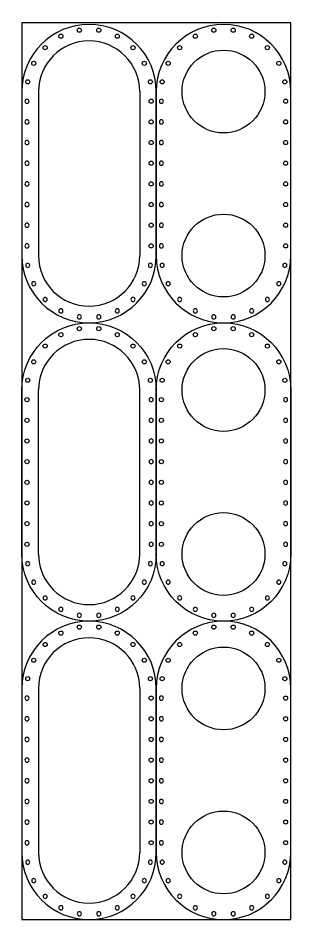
# Model space of a CAD drawing. Header units: inches. Extents: x 38373 to 44206, y 8131 to 13191.
# Drawn here: x 42686 to 44206, y 8131 to 13191 of the extents above; entities that cross this region are included whole.
import ezdxf

# ---------------------------------------------------------------- set-up
doc = ezdxf.new("R2010")
doc.units = ezdxf.units.IN
doc.header["$LTSCALE"] = 40
doc.header["$MEASUREMENT"] = 0

# ---------------------------------------------------------------- blocks, each defined once
blk = doc.blocks.new('*U43')
blk.add_circle((0, 0), 11.5)
blk = doc.blocks.new('*U44')
at = {"color": 0, "linetype": 'ByBlock', "lineweight": -2, "transparency": 16777216}
for p, rotation in [((39234.9, 11381.2), 107.9999999999998), ((39341.9, 11398.1), 89.99999999999984), ((39448.8, 11381.2), 71.99999999999984), ((39138.5, 11332), 125.9999999999998), ((39545.3, 11332), 53.99999999999989), ((39061.9, 11255.4), 143.9999999999997), ((39621.9, 11255.4), 35.99999999999994), ((39012.8, 11159), 161.9999999999997), ((39671, 11159), 17.99999999999999)]:
    blk.add_blockref('*U43', p, dxfattribs=dict(at, rotation=rotation))
blk.add_blockref('*U43', (39688, 11052), dxfattribs=at)
blk = doc.blocks.new('*U45')
blk.add_circle((0, 0), 11.5)
blk = doc.blocks.new('*U46')
at = {"color": 0, "linetype": 'ByBlock', "lineweight": -2, "transparency": 16777216}
for p, rotation in [((39234.9, 11381.2), 107.9999999999998), ((39341.9, 11398.1), 89.99999999999984), ((39448.8, 11381.2), 71.99999999999984), ((39138.5, 11332), 125.9999999999998), ((39545.3, 11332), 53.99999999999989), ((39061.9, 11255.4), 143.9999999999997), ((39621.9, 11255.4), 35.99999999999994), ((39012.8, 11159), 161.9999999999997), ((39671, 11159), 17.99999999999999)]:
    blk.add_blockref('*U45', p, dxfattribs=dict(at, rotation=rotation))
blk.add_blockref('*U45', (39688, 11052), dxfattribs=at)
blk = doc.blocks.new('*U47')
blk.add_circle((0, 0), 11.5)
blk = doc.blocks.new('*U48')
at = {"color": 0, "linetype": 'ByBlock', "lineweight": -2, "transparency": 16777216, "rotation": 270}
for p in [(39731.6, 8221), (39731.6, 8105.8), (39731.6, 7990.6), (39731.6, 7875.4), (39731.6, 7760.2), (39731.6, 7645), (39731.6, 7529.8), (39731.6, 7414.6)]:
    blk.add_blockref('*U47', p, dxfattribs=at)
blk = doc.blocks.new('*U49')
blk.add_circle((0, 0), 11.5)
blk = doc.blocks.new('*U50')
at = {"color": 0, "linetype": 'ByBlock', "lineweight": -2, "transparency": 16777216, "rotation": 270}
for p in [(39688, 10998), (39688, 10882.8), (39688, 10767.6), (39688, 10652.4), (39688, 10537.2), (39688, 10422), (39688, 10306.8), (39688, 10191.6)]:
    blk.add_blockref('*U49', p, dxfattribs=at)
blk = doc.blocks.new('*U51')
blk.add_circle((0, 0), 11.5)
blk = doc.blocks.new('*U52')
at = {"color": 0, "linetype": 'ByBlock', "lineweight": -2, "transparency": 16777216}
for p, rotation in [((39234.9, 11381.2), 107.9999999999998), ((39341.9, 11398.1), 89.99999999999984), ((39448.8, 11381.2), 71.99999999999984), ((39138.5, 11332), 125.9999999999998), ((39545.3, 11332), 53.99999999999989), ((39061.9, 11255.4), 143.9999999999997), ((39621.9, 11255.4), 35.99999999999994), ((39012.8, 11159), 161.9999999999997), ((39671, 11159), 17.99999999999999)]:
    blk.add_blockref('*U51', p, dxfattribs=dict(at, rotation=rotation))
blk.add_blockref('*U51', (39688, 11052), dxfattribs=at)
blk = doc.blocks.new('*U53')
blk.add_circle((0, 0), 11.5)
blk = doc.blocks.new('*U54')
at = {"color": 0, "linetype": 'ByBlock', "lineweight": -2, "transparency": 16777216}
for p, rotation in [((39234.9, 11381.2), 107.9999999999998), ((39341.9, 11398.1), 89.99999999999984), ((39448.8, 11381.2), 71.99999999999984), ((39138.5, 11332), 125.9999999999998), ((39545.3, 11332), 53.99999999999989), ((39061.9, 11255.4), 143.9999999999997), ((39621.9, 11255.4), 35.99999999999994), ((39012.8, 11159), 161.9999999999997), ((39671, 11159), 17.99999999999999)]:
    blk.add_blockref('*U53', p, dxfattribs=dict(at, rotation=rotation))
blk.add_blockref('*U53', (39688, 11052), dxfattribs=at)
blk = doc.blocks.new('*U55')
blk.add_circle((0, 0), 11.5)
blk = doc.blocks.new('*U56')
at = {"color": 0, "linetype": 'ByBlock', "lineweight": -2, "transparency": 16777216, "rotation": 270}
for p in [(40917.7, 8221), (40917.7, 8105.8), (40917.7, 7990.6), (40917.7, 7875.4), (40917.7, 7760.2), (40917.7, 7645), (40917.7, 7529.8), (40917.7, 7414.6)]:
    blk.add_blockref('*U55', p, dxfattribs=at)
blk = doc.blocks.new('*U57')
blk.add_circle((0, 0), 11.5)
blk = doc.blocks.new('*U58')
at = {"color": 0, "linetype": 'ByBlock', "lineweight": -2, "transparency": 16777216, "rotation": 270}
for p in [(39688, 10998), (39688, 10882.8), (39688, 10767.6), (39688, 10652.4), (39688, 10537.2), (39688, 10422), (39688, 10306.8), (39688, 10191.6)]:
    blk.add_blockref('*U57', p, dxfattribs=at)
blk = doc.blocks.new('*U73')
blk.add_circle((0, 0), 11.5)
blk = doc.blocks.new('*U74')
at = {"color": 0, "linetype": 'ByBlock', "lineweight": -2, "transparency": 16777216}
for p, rotation in [((39234.9, 11381.2), 107.9999999999998), ((39341.9, 11398.1), 89.99999999999984), ((39448.8, 11381.2), 71.99999999999984), ((39138.5, 11332), 125.9999999999998), ((39545.3, 11332), 53.99999999999989), ((39061.9, 11255.4), 143.9999999999997), ((39621.9, 11255.4), 35.99999999999994), ((39012.8, 11159), 161.9999999999997), ((39671, 11159), 17.99999999999999)]:
    blk.add_blockref('*U73', p, dxfattribs=dict(at, rotation=rotation))
blk.add_blockref('*U73', (39688, 11052), dxfattribs=at)
blk = doc.blocks.new('*U59')
blk.add_circle((0, 0), 11.5)
blk = doc.blocks.new('*U60')
at = {"color": 0, "linetype": 'ByBlock', "lineweight": -2, "transparency": 16777216}
for p, rotation in [((39234.9, 11381.2), 107.9999999999998), ((39341.9, 11398.1), 89.99999999999984), ((39448.8, 11381.2), 71.99999999999984), ((39138.5, 11332), 125.9999999999998), ((39545.3, 11332), 53.99999999999989), ((39061.9, 11255.4), 143.9999999999997), ((39621.9, 11255.4), 35.99999999999994), ((39012.8, 11159), 161.9999999999997), ((39671, 11159), 17.99999999999999)]:
    blk.add_blockref('*U59', p, dxfattribs=dict(at, rotation=rotation))
blk.add_blockref('*U59', (39688, 11052), dxfattribs=at)
blk = doc.blocks.new('*U61')
blk.add_circle((0, 0), 11.5)
blk = doc.blocks.new('*U62')
at = {"color": 0, "linetype": 'ByBlock', "lineweight": -2, "transparency": 16777216, "rotation": 270}
for p in [(39731.6, 8221), (39731.6, 8105.8), (39731.6, 7990.6), (39731.6, 7875.4), (39731.6, 7760.2), (39731.6, 7645), (39731.6, 7529.8), (39731.6, 7414.6)]:
    blk.add_blockref('*U61', p, dxfattribs=at)
blk = doc.blocks.new('*U63')
blk.add_circle((0, 0), 11.5)
blk = doc.blocks.new('*U64')
at = {"color": 0, "linetype": 'ByBlock', "lineweight": -2, "transparency": 16777216, "rotation": 270}
for p in [(39688, 10998), (39688, 10882.8), (39688, 10767.6), (39688, 10652.4), (39688, 10537.2), (39688, 10422), (39688, 10306.8), (39688, 10191.6)]:
    blk.add_blockref('*U63', p, dxfattribs=at)
blk = doc.blocks.new('*U65')
blk.add_circle((0, 0), 11.5)
blk = doc.blocks.new('*U66')
at = {"color": 0, "linetype": 'ByBlock', "lineweight": -2, "transparency": 16777216}
for p, rotation in [((39234.9, 11381.2), 107.9999999999998), ((39341.9, 11398.1), 89.99999999999984), ((39448.8, 11381.2), 71.99999999999984), ((39138.5, 11332), 125.9999999999998), ((39545.3, 11332), 53.99999999999989), ((39061.9, 11255.4), 143.9999999999997), ((39621.9, 11255.4), 35.99999999999994), ((39012.8, 11159), 161.9999999999997), ((39671, 11159), 17.99999999999999)]:
    blk.add_blockref('*U65', p, dxfattribs=dict(at, rotation=rotation))
blk.add_blockref('*U65', (39688, 11052), dxfattribs=at)
blk = doc.blocks.new('*U67')
blk.add_circle((0, 0), 11.5)
blk = doc.blocks.new('*U68')
at = {"color": 0, "linetype": 'ByBlock', "lineweight": -2, "transparency": 16777216}
for p, rotation in [((39234.9, 11381.2), 107.9999999999998), ((39341.9, 11398.1), 89.99999999999984), ((39448.8, 11381.2), 71.99999999999984), ((39138.5, 11332), 125.9999999999998), ((39545.3, 11332), 53.99999999999989), ((39061.9, 11255.4), 143.9999999999997), ((39621.9, 11255.4), 35.99999999999994), ((39012.8, 11159), 161.9999999999997), ((39671, 11159), 17.99999999999999)]:
    blk.add_blockref('*U67', p, dxfattribs=dict(at, rotation=rotation))
blk.add_blockref('*U67', (39688, 11052), dxfattribs=at)
blk = doc.blocks.new('*U69')
blk.add_circle((0, 0), 11.5)
blk = doc.blocks.new('*U70')
at = {"color": 0, "linetype": 'ByBlock', "lineweight": -2, "transparency": 16777216, "rotation": 270}
for p in [(40917.7, 8221), (40917.7, 8105.8), (40917.7, 7990.6), (40917.7, 7875.4), (40917.7, 7760.2), (40917.7, 7645), (40917.7, 7529.8), (40917.7, 7414.6)]:
    blk.add_blockref('*U69', p, dxfattribs=at)
blk = doc.blocks.new('*U71')
blk.add_circle((0, 0), 11.5)
blk = doc.blocks.new('*U72')
at = {"color": 0, "linetype": 'ByBlock', "lineweight": -2, "transparency": 16777216, "rotation": 270}
for p in [(39688, 10998), (39688, 10882.8), (39688, 10767.6), (39688, 10652.4), (39688, 10537.2), (39688, 10422), (39688, 10306.8), (39688, 10191.6)]:
    blk.add_blockref('*U71', p, dxfattribs=at)
blk = doc.blocks.new('*U89')
blk.add_circle((0, 0), 11.5)
blk = doc.blocks.new('*U90')
at = {"color": 0, "linetype": 'ByBlock', "lineweight": -2, "transparency": 16777216}
for p, rotation in [((39234.9, 11381.2), 107.9999999999998), ((39341.9, 11398.1), 89.99999999999984), ((39448.8, 11381.2), 71.99999999999984), ((39138.5, 11332), 125.9999999999998), ((39545.3, 11332), 53.99999999999989), ((39061.9, 11255.4), 143.9999999999997), ((39621.9, 11255.4), 35.99999999999994), ((39012.8, 11159), 161.9999999999997), ((39671, 11159), 17.99999999999999)]:
    blk.add_blockref('*U89', p, dxfattribs=dict(at, rotation=rotation))
blk.add_blockref('*U89', (39688, 11052), dxfattribs=at)
blk = doc.blocks.new('*U75')
blk.add_circle((0, 0), 11.5)
blk = doc.blocks.new('*U76')
at = {"color": 0, "linetype": 'ByBlock', "lineweight": -2, "transparency": 16777216}
for p, rotation in [((39234.9, 11381.2), 107.9999999999998), ((39341.9, 11398.1), 89.99999999999984), ((39448.8, 11381.2), 71.99999999999984), ((39138.5, 11332), 125.9999999999998), ((39545.3, 11332), 53.99999999999989), ((39061.9, 11255.4), 143.9999999999997), ((39621.9, 11255.4), 35.99999999999994), ((39012.8, 11159), 161.9999999999997), ((39671, 11159), 17.99999999999999)]:
    blk.add_blockref('*U75', p, dxfattribs=dict(at, rotation=rotation))
blk.add_blockref('*U75', (39688, 11052), dxfattribs=at)
blk = doc.blocks.new('*U77')
blk.add_circle((0, 0), 11.5)
blk = doc.blocks.new('*U78')
at = {"color": 0, "linetype": 'ByBlock', "lineweight": -2, "transparency": 16777216, "rotation": 270}
for p in [(39731.6, 8221), (39731.6, 8105.8), (39731.6, 7990.6), (39731.6, 7875.4), (39731.6, 7760.2), (39731.6, 7645), (39731.6, 7529.8), (39731.6, 7414.6)]:
    blk.add_blockref('*U77', p, dxfattribs=at)
blk = doc.blocks.new('*U79')
blk.add_circle((0, 0), 11.5)
blk = doc.blocks.new('*U80')
at = {"color": 0, "linetype": 'ByBlock', "lineweight": -2, "transparency": 16777216, "rotation": 270}
for p in [(39688, 10998), (39688, 10882.8), (39688, 10767.6), (39688, 10652.4), (39688, 10537.2), (39688, 10422), (39688, 10306.8), (39688, 10191.6)]:
    blk.add_blockref('*U79', p, dxfattribs=at)
blk = doc.blocks.new('*U81')
blk.add_circle((0, 0), 11.5)
blk = doc.blocks.new('*U82')
at = {"color": 0, "linetype": 'ByBlock', "lineweight": -2, "transparency": 16777216}
for p, rotation in [((39234.9, 11381.2), 107.9999999999998), ((39341.9, 11398.1), 89.99999999999984), ((39448.8, 11381.2), 71.99999999999984), ((39138.5, 11332), 125.9999999999998), ((39545.3, 11332), 53.99999999999989), ((39061.9, 11255.4), 143.9999999999997), ((39621.9, 11255.4), 35.99999999999994), ((39012.8, 11159), 161.9999999999997), ((39671, 11159), 17.99999999999999)]:
    blk.add_blockref('*U81', p, dxfattribs=dict(at, rotation=rotation))
blk.add_blockref('*U81', (39688, 11052), dxfattribs=at)
blk = doc.blocks.new('*U83')
blk.add_circle((0, 0), 11.5)
blk = doc.blocks.new('*U84')
at = {"color": 0, "linetype": 'ByBlock', "lineweight": -2, "transparency": 16777216}
for p, rotation in [((39234.9, 11381.2), 107.9999999999998), ((39341.9, 11398.1), 89.99999999999984), ((39448.8, 11381.2), 71.99999999999984), ((39138.5, 11332), 125.9999999999998), ((39545.3, 11332), 53.99999999999989), ((39061.9, 11255.4), 143.9999999999997), ((39621.9, 11255.4), 35.99999999999994), ((39012.8, 11159), 161.9999999999997), ((39671, 11159), 17.99999999999999)]:
    blk.add_blockref('*U83', p, dxfattribs=dict(at, rotation=rotation))
blk.add_blockref('*U83', (39688, 11052), dxfattribs=at)
blk = doc.blocks.new('*U85')
blk.add_circle((0, 0), 11.5)
blk = doc.blocks.new('*U86')
at = {"color": 0, "linetype": 'ByBlock', "lineweight": -2, "transparency": 16777216, "rotation": 270}
for p in [(40917.7, 8221), (40917.7, 8105.8), (40917.7, 7990.6), (40917.7, 7875.4), (40917.7, 7760.2), (40917.7, 7645), (40917.7, 7529.8), (40917.7, 7414.6)]:
    blk.add_blockref('*U85', p, dxfattribs=at)
blk = doc.blocks.new('*U87')
blk.add_circle((0, 0), 11.5)
blk = doc.blocks.new('*U88')
at = {"color": 0, "linetype": 'ByBlock', "lineweight": -2, "transparency": 16777216, "rotation": 270}
for p in [(39688, 10998), (39688, 10882.8), (39688, 10767.6), (39688, 10652.4), (39688, 10537.2), (39688, 10422), (39688, 10306.8), (39688, 10191.6)]:
    blk.add_blockref('*U87', p, dxfattribs=at)

msp = doc.modelspace()

# ---------------------------------------------------------------- linework, layer by layer
for p, q in [((42799.107, 12781.604), (42799.107, 11867.204)), ((43363.495, 12781.604), (43363.495, 11867.204)), ((42799.107, 10203.504), (42799.107, 11117.904)), ((43363.495, 10203.504), (43363.495, 11117.904)), ((42799.107, 9454.204), (42799.107, 8539.804)), ((43363.495, 9454.204), (43363.495, 8539.804))]:
    msp.add_line(p, q)
msp.add_lwpolyline([(42705.951, 8165.154), (44205.951, 8165.154), (44205.951, 13165.154), (42705.951, 13165.154)], close=True)
for points in [[(42706.651, 12781.604), (42706.651, 11867.204, 1), (43455.951, 11867.204), (43455.951, 12781.604, 1)], [(44205.251, 12781.604, 1), (43455.951, 12781.604), (43455.951, 11867.204, 1), (44205.251, 11867.204)], [(42706.651, 10203.504), (42706.651, 11117.904, -1), (43455.951, 11117.904), (43455.951, 10203.504, -1)], [(44205.251, 10203.504, -1), (43455.951, 10203.504), (43455.951, 11117.904, -1), (44205.251, 11117.904)], [(42706.651, 9454.204), (42706.651, 8539.804, 1), (43455.951, 8539.804), (43455.951, 9454.204, 1)], [(44205.251, 9454.204, 1), (43455.951, 9454.204), (43455.951, 8539.804, 1), (44205.251, 8539.804)]]:
    msp.add_lwpolyline(points, format="xyb", close=True)
for centre in [(43830.601, 12781.604), (43830.601, 11867.204), (43830.601, 11117.904), (43830.601, 10203.504), (43830.601, 9454.204), (43830.601, 8539.804)]:
    msp.add_circle(centre, 230.886)
for centre, start, end in [((43081.301, 12781.604), 0, 180), ((43081.301, 11867.204), 180, 0), ((43081.301, 11117.904), 0, 180), ((43081.301, 10203.504), 180, 0), ((43081.301, 9454.204), 0, 180), ((43081.301, 8539.804), 180, 0)]:
    msp.add_arc(centre, 282.194, start, end)

# ---------------------------------------------------------------- block references
for name, p, rotation in [('*U90', (5952.693, -4288.786), 9.000000000000059), ('*U82', (6701.993, -4288.786), 9.000000000000059), ('*U60', (5952.693, -5952.486), 9.000000000000059), ('*U68', (6701.993, -5952.486), 9.000000000000059), ('*U64', (82423.192, 21255.535), 180), ('*U72', (83172.492, 21255.535), 180), ('*U44', (5952.693, -7616.186), 9), ('*U52', (6701.993, -7616.186), 9)]:
    msp.add_blockref(name, p, dxfattribs=dict(rotation=rotation))
at = {"xscale": -1}
for name, p in [('*U80', (82423.192, 1729.573)), ('*U88', (83172.492, 1729.573)), ('*U50', (82423.192, -1597.827)), ('*U58', (83172.492, -1597.827))]:
    msp.add_blockref(name, p, dxfattribs=at)
for name, p in [('*U78', (3695.806, 4506.653)), ('*U86', (3258.976, 4506.653)), ('*U48', (3695.806, 1179.253)), ('*U56', (3258.976, 1179.253))]:
    msp.add_blockref(name, p)
for name, p, rotation in [('*U76', (5952.693, 28937.594), 171), ('*U84', (6701.993, 28937.594), 171), ('*U62', (3695.806, 18478.455), 180), ('*U70', (3258.976, 18478.455), 180), ('*U74', (5952.693, 27273.894), 171), ('*U66', (6701.993, 27273.894), 171), ('*U46', (5952.693, 25610.194), 171), ('*U54', (6701.993, 25610.194), 171)]:
    msp.add_blockref(name, p, dxfattribs=dict(at, rotation=rotation))

doc.saveas('drawing.dxf')
